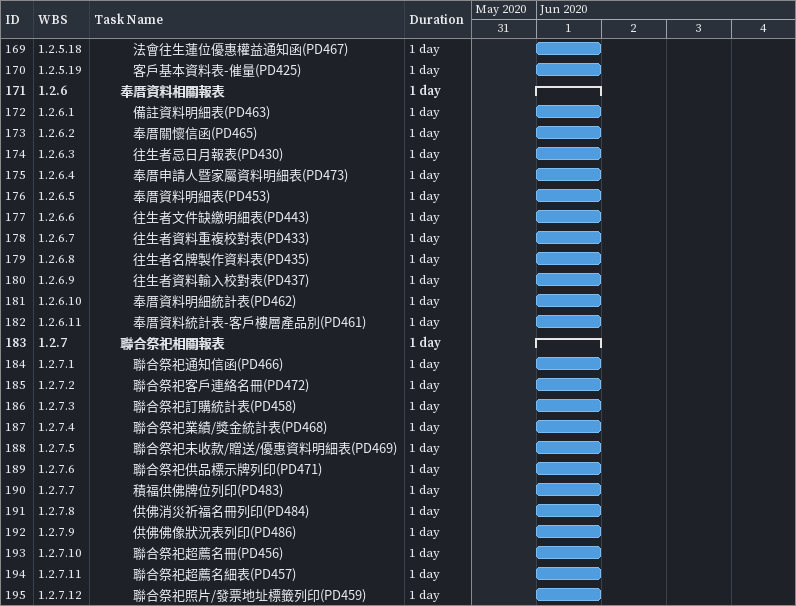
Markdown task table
| ID | WBS | Task | Duration | Start | Finish |
|---|---|---|---|---|---|
| 169 | 1.2.5.18 | 法會往生蓮位優惠權益通知函(PD467) | 1d | 2020-06-01 | 2020-06-01 |
| 170 | 1.2.5.19 | 客戶基本資料表-催量(PD425) | 1d | 2020-06-01 | 2020-06-01 |
| 171 | 1.2.6 | **奉厝資料相關報表** | 1d | 2020-06-01 | 2020-06-01 |
| 172 | 1.2.6.1 | 備註資料明細表(PD463) | 1d | 2020-06-01 | 2020-06-01 |
| 173 | 1.2.6.2 | 奉厝關懷信函(PD465) | 1d | 2020-06-01 | 2020-06-01 |
| 174 | 1.2.6.3 | 往生者忌日月報表(PD430) | 1d | 2020-06-01 | 2020-06-01 |
| 175 | 1.2.6.4 | 奉厝申請人暨家屬資料明細表(PD473) | 1d | 2020-06-01 | 2020-06-01 |
| 176 | 1.2.6.5 | 奉厝資料明細表(PD453) | 1d | 2020-06-01 | 2020-06-01 |
| 177 | 1.2.6.6 | 往生者文件缺繳明細表(PD443) | 1d | 2020-06-01 | 2020-06-01 |
| 178 | 1.2.6.7 | 往生者資料重複校對表(PD433) | 1d | 2020-06-01 | 2020-06-01 |
| 179 | 1.2.6.8 | 往生者名牌製作資料表(PD435) | 1d | 2020-06-01 | 2020-06-01 |
| 180 | 1.2.6.9 | 往生者資料輸入校對表(PD437) | 1d | 2020-06-01 | 2020-06-01 |
| 181 | 1.2.6.10 | 奉厝資料明細統計表(PD462) | 1d | 2020-06-01 | 2020-06-01 |
| 182 | 1.2.6.11 | 奉厝資料統計表-客戶樓層產品別(PD461) | 1d | 2020-06-01 | 2020-06-01 |
| 183 | 1.2.7 | **聯合祭祀相關報表** | 1d | 2020-06-01 | 2020-06-01 |
| 184 | 1.2.7.1 | 聯合祭祀通知信函(PD466) | 1d | 2020-06-01 | 2020-06-01 |
| 185 | 1.2.7.2 | 聯合祭祀客戶連絡名冊(PD472) | 1d | 2020-06-01 | 2020-06-01 |
| 186 | 1.2.7.3 | 聯合祭祀訂購統計表(PD458) | 1d | 2020-06-01 | 2020-06-01 |
| 187 | 1.2.7.4 | 聯合祭祀業績/獎金統計表(PD468) | 1d | 2020-06-01 | 2020-06-01 |
| 188 | 1.2.7.5 | 聯合祭祀未收款/贈送/優惠資料明細表(PD469) | 1d | 2020-06-01 | 2020-06-01 |
| 189 | 1.2.7.6 | 聯合祭祀供品標示牌列印(PD471) | 1d | 2020-06-01 | 2020-06-01 |
| 190 | 1.2.7.7 | 積福供佛牌位列印(PD483) | 1d | 2020-06-01 | 2020-06-01 |
| 191 | 1.2.7.8 | 供佛消災祈福名冊列印(PD484) | 1d | 2020-06-01 | 2020-06-01 |
| 192 | 1.2.7.9 | 供佛佛像狀況表列印(PD486) | 1d | 2020-06-01 | 2020-06-01 |
| 193 | 1.2.7.10 | 聯合祭祀超薦名冊(PD456) | 1d | 2020-06-01 | 2020-06-01 |
| 194 | 1.2.7.11 | 聯合祭祀超薦名細表(PD457) | 1d | 2020-06-01 | 2020-06-01 |
| 195 | 1.2.7.12 | 聯合祭祀照片/發票地址標籤列印(PD459) | 1d | 2020-06-01 | 2020-06-01 |
